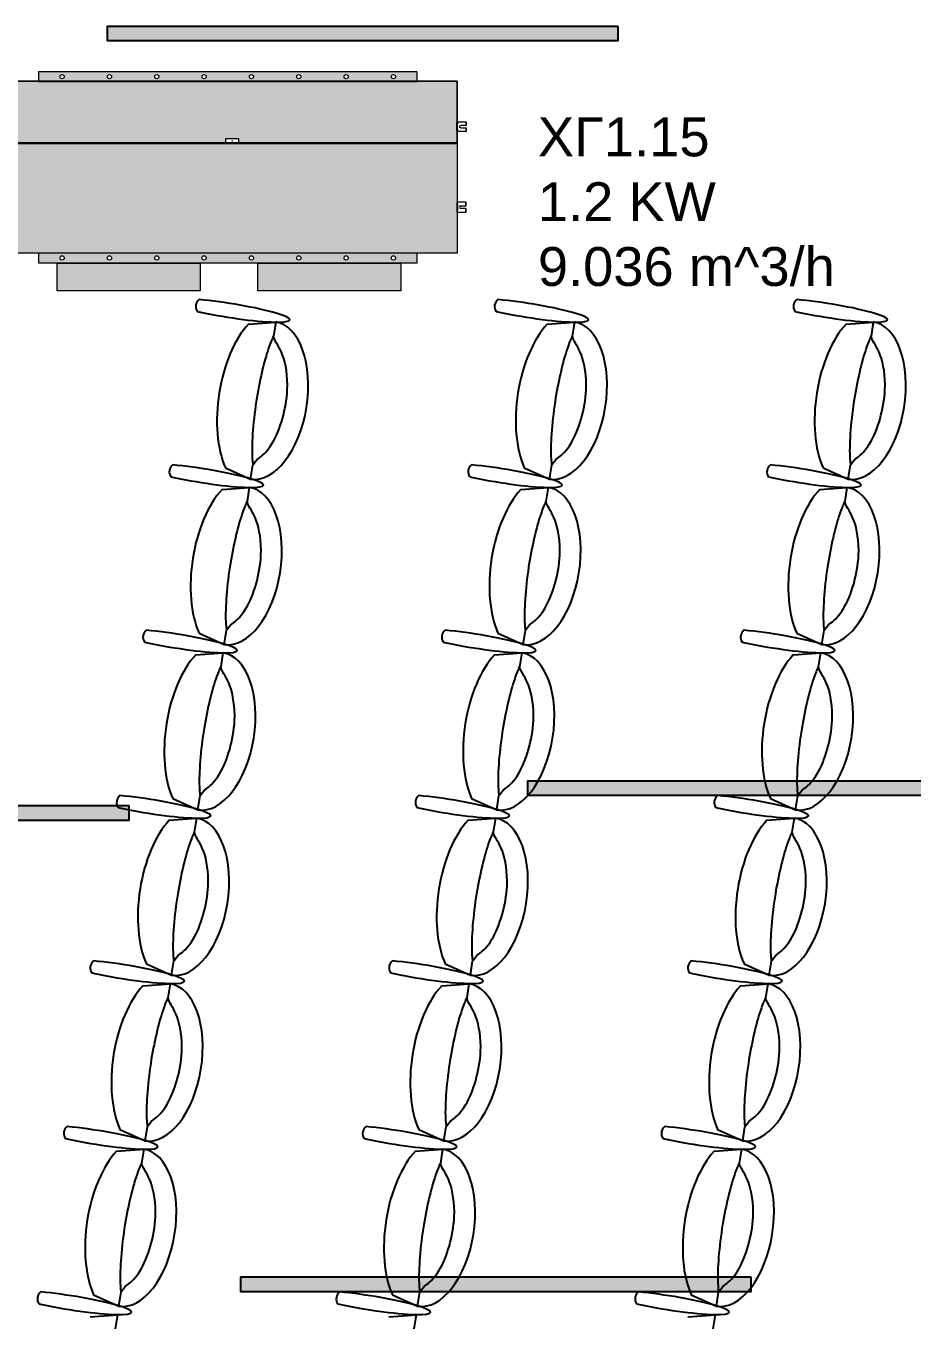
# Model space of a CAD drawing. Header units: metres. Extents: x -11 to 85, y -301 to 135.
# Drawn here: x 28.92 to 31.888, y 34.803 to 39.16 of the extents above; entities that cross this region are included whole.
import ezdxf

# ---------------------------------------------------------------- set-up
doc = ezdxf.new("R2010")
doc.units = ezdxf.units.M
doc.header["$LTSCALE"] = 0.036
for name, color, linetype in [('arxitek corofos', 252, 'Continuous'), ('Epipla', 252, 'Continuous'), ('hatch color', 252, 'Continuous'), ('HLEK_FL001_SYMBOLS', 230, 'Continuous'), ('KYKLOFORHTES', 152, 'Continuous')]:
    doc.layers.add(name, color=color, linetype=linetype)
doc.layers.add('axel', color=170, linetype='Continuous', lineweight=0)
doc.layers.add('fan klima vrv kanalati', color=170, linetype='Continuous', lineweight=0)
doc.styles.add('COMU-N', font='arial.ttf')

# ---------------------------------------------------------------- blocks, each defined once
blk = doc.blocks.new('A$C4C174ED7')
at = {"layer": 'Epipla'}
for p, q in [((9.6743, 3.0497), (9.7655, 3.0566)), ((9.7655, 3.0566), (9.758, 3.0092)), ((10.6743, 3.0497), (10.7655, 3.0566)), ((10.7655, 3.0566), (10.758, 3.0092)), ((11.6743, 3.0497), (11.7655, 3.0566)), ((11.7655, 3.0566), (11.758, 3.0092)), ((9.6817, 2.5313), (9.6892, 2.5782)), ((10.6817, 2.5313), (10.6892, 2.5782)), ((11.6817, 2.5313), (11.6892, 2.5782)), ((9.5976, 2.569), (9.6817, 2.5313)), ((10.5976, 2.569), (10.6817, 2.5313)), ((11.5976, 2.569), (11.6817, 2.5313)), ((9.5861, 2.4967), (9.6773, 2.5036)), ((9.6773, 2.5036), (9.6697, 2.4562)), ((10.5861, 2.4967), (10.6773, 2.5036)), ((10.6773, 2.5036), (10.6697, 2.4562)), ((11.5861, 2.4967), (11.6773, 2.5036)), ((11.6773, 2.5036), (11.6697, 2.4562)), ((9.5094, 2.016), (9.5935, 1.9783)), ((9.5935, 1.9783), (9.601, 2.0252)), ((10.5094, 2.016), (10.5935, 1.9783)), ((10.5935, 1.9783), (10.601, 2.0252)), ((11.5094, 2.016), (11.5935, 1.9783)), ((11.5935, 1.9783), (11.601, 2.0252)), ((9.4978, 1.9437), (9.5891, 1.9506)), ((9.5891, 1.9506), (9.5815, 1.9032)), ((10.4978, 1.9437), (10.5891, 1.9506)), ((10.5891, 1.9506), (10.5815, 1.9032)), ((11.4978, 1.9437), (11.5891, 1.9506)), ((11.5891, 1.9506), (11.5815, 1.9032)), ((9.4211, 1.463), (9.5053, 1.4253)), ((9.5053, 1.4253), (9.5127, 1.4722)), ((10.4211, 1.463), (10.5053, 1.4253)), ((10.5053, 1.4253), (10.5127, 1.4722)), ((11.4211, 1.463), (11.5053, 1.4253)), ((11.5053, 1.4253), (11.5127, 1.4722)), ((9.4096, 1.3906), (9.5009, 1.3976)), ((9.5009, 1.3976), (9.4933, 1.3502)), ((10.4096, 1.3906), (10.5009, 1.3976)), ((10.5009, 1.3976), (10.4933, 1.3502)), ((11.4096, 1.3906), (11.5009, 1.3976)), ((11.5009, 1.3976), (11.4933, 1.3502)), ((9.417, 0.8723), (9.4245, 0.9192)), ((10.417, 0.8723), (10.4245, 0.9192)), ((11.417, 0.8723), (11.4245, 0.9192)), ((9.3329, 0.91), (9.417, 0.8723)), ((10.3329, 0.91), (10.417, 0.8723)), ((11.3329, 0.91), (11.417, 0.8723)), ((9.3212, 0.8366), (9.4124, 0.8435)), ((9.4124, 0.8435), (9.4049, 0.7961)), ((10.3212, 0.8366), (10.4124, 0.8435)), ((10.4124, 0.8435), (10.4049, 0.7961)), ((11.3212, 0.8366), (11.4124, 0.8435)), ((11.4124, 0.8435), (11.4049, 0.7961)), ((9.2445, 0.3559), (9.3286, 0.3182)), ((9.3286, 0.3182), (9.3361, 0.3651)), ((10.2445, 0.3559), (10.3286, 0.3182)), ((10.3286, 0.3182), (10.3361, 0.3651)), ((11.2445, 0.3559), (11.3286, 0.3182)), ((11.3286, 0.3182), (11.3361, 0.3651)), ((9.233, 0.2836), (9.3242, 0.2905)), ((9.3242, 0.2905), (9.3166, 0.2431)), ((10.233, 0.2836), (10.3242, 0.2905)), ((10.3242, 0.2905), (10.3166, 0.2431)), ((11.233, 0.2836), (11.3242, 0.2905)), ((11.3242, 0.2905), (11.3166, 0.2431)), ((9.1563, -0.1971), (9.2404, -0.2348)), ((9.2404, -0.2348), (9.2479, -0.1879)), ((10.1563, -0.1971), (10.2404, -0.2348)), ((10.2404, -0.2348), (10.2479, -0.1879)), ((11.1563, -0.1971), (11.2404, -0.2348)), ((11.2404, -0.2348), (11.2479, -0.1879)), ((9.1446, -0.2705), (9.2358, -0.2636)), ((9.2358, -0.2636), (9.2282, -0.311)), ((10.1446, -0.2705), (10.2358, -0.2636)), ((10.2358, -0.2636), (10.2282, -0.311)), ((11.1446, -0.2705), (11.2358, -0.2636)), ((11.2358, -0.2636), (11.2282, -0.311))]:
    blk.add_line(p, q, dxfattribs=at)
for points in [[(9.5091, 3.1317, 0.397593), (9.503, 3.0922)], [(10.5091, 3.1317, 0.397593), (10.503, 3.0922)], [(11.5091, 3.1317, 0.397593), (11.503, 3.0922)], [(9.4209, 2.5787, 0.397593), (9.4147, 2.5392)], [(10.4209, 2.5787, 0.397593), (10.4147, 2.5392)], [(11.4209, 2.5787, 0.397593), (11.4147, 2.5392)], [(9.3327, 2.0257, 0.397593), (9.3265, 1.9862)], [(10.3327, 2.0257, 0.397593), (10.3265, 1.9862)], [(11.3327, 2.0257, 0.397593), (11.3265, 1.9862)], [(9.2444, 1.4727, 0.397593), (9.2383, 1.4331)], [(10.2444, 1.4727, 0.397593), (10.2383, 1.4331)], [(11.2444, 1.4727, 0.397593), (11.2383, 1.4331)], [(9.1562, 0.9197, 0.397593), (9.15, 0.8801)], [(10.1562, 0.9197, 0.397593), (10.15, 0.8801)], [(11.1562, 0.9197, 0.397593), (11.15, 0.8801)], [(9.0678, 0.3656, 0.397593), (9.0616, 0.326)], [(10.0678, 0.3656, 0.397593), (10.0616, 0.326)], [(11.0678, 0.3656, 0.397593), (11.0616, 0.326)], [(8.9796, -0.1874, 0.397593), (8.9734, -0.227)], [(9.9796, -0.1874, 0.397593), (9.9734, -0.227)], [(10.9796, -0.1874, 0.397593), (10.9734, -0.227)]]:
    blk.add_lwpolyline(points, format="xyb", dxfattribs=at)
for centre, major_axis, ratio, start_param, end_param in [((9.6101, 3.0956), (-0.2028, 0.0318), 0.113529, 1.031877, 5.251545), ((10.6101, 3.0956), (-0.2028, 0.0318), 0.113529, 1.031877, 5.251545), ((11.6101, 3.0956), (-0.2028, 0.0318), 0.113529, 1.031877, 5.251545), ((9.7236, 2.794), (0.0419, 0.2627), 0.552275, 3.141593, 6.283185), ((10.7236, 2.794), (0.0419, 0.2627), 0.552275, 3.141593, 6.283185), ((11.7236, 2.794), (0.0419, 0.2627), 0.552275, 3.141593, 6.283185), ((9.7236, 2.794), (0.0463, 0.2995), 0.493003, 0.628379, 2.49343), ((10.7236, 2.794), (0.0463, 0.2995), 0.493003, 0.628379, 2.49343), ((11.7236, 2.794), (0.0463, 0.2995), 0.493003, 0.628379, 2.49343), ((9.5219, 2.5426), (-0.2028, 0.0318), 0.113529, 1.031877, 5.251545), ((10.5219, 2.5426), (-0.2028, 0.0318), 0.113529, 1.031877, 5.251545), ((11.5219, 2.5426), (-0.2028, 0.0318), 0.113529, 1.031877, 5.251545), ((9.6354, 2.241), (0.0463, 0.2995), 0.493003, 0.628379, 2.49343), ((9.6354, 2.241), (0.0419, 0.2627), 0.552275, 3.141593, 6.283185), ((10.6354, 2.241), (0.0463, 0.2995), 0.493003, 0.628379, 2.49343), ((10.6354, 2.241), (0.0419, 0.2627), 0.552275, 3.141593, 6.283185), ((11.6354, 2.241), (0.0463, 0.2995), 0.493003, 0.628379, 2.49343), ((11.6354, 2.241), (0.0419, 0.2627), 0.552275, 3.141593, 6.283185), ((9.4337, 1.9896), (-0.2028, 0.0318), 0.113529, 1.031877, 5.251545), ((10.4337, 1.9896), (-0.2028, 0.0318), 0.113529, 1.031877, 5.251545), ((11.4337, 1.9896), (-0.2028, 0.0318), 0.113529, 1.031877, 5.251545), ((9.5472, 1.6879), (0.0463, 0.2995), 0.493003, 0.628379, 2.49343), ((9.5472, 1.6879), (0.0419, 0.2627), 0.552275, 3.141593, 6.283185), ((10.5472, 1.6879), (0.0463, 0.2995), 0.493003, 0.628379, 2.49343), ((10.5472, 1.6879), (0.0419, 0.2627), 0.552275, 3.141593, 6.283185), ((11.5472, 1.6879), (0.0463, 0.2995), 0.493003, 0.628379, 2.49343), ((11.5472, 1.6879), (0.0419, 0.2627), 0.552275, 3.141593, 6.283185), ((9.3454, 1.4366), (-0.2028, 0.0318), 0.113529, 1.031877, 5.251545), ((10.3454, 1.4366), (-0.2028, 0.0318), 0.113529, 1.031877, 5.251545), ((11.3454, 1.4366), (-0.2028, 0.0318), 0.113529, 1.031877, 5.251545), ((9.4589, 1.1349), (0.0419, 0.2627), 0.552275, 3.141593, 6.283185), ((10.4589, 1.1349), (0.0419, 0.2627), 0.552275, 3.141593, 6.283185), ((11.4589, 1.1349), (0.0419, 0.2627), 0.552275, 3.141593, 6.283185), ((9.4589, 1.1349), (0.0463, 0.2995), 0.493003, 0.628379, 2.49343), ((10.4589, 1.1349), (0.0463, 0.2995), 0.493003, 0.628379, 2.49343), ((11.4589, 1.1349), (0.0463, 0.2995), 0.493003, 0.628379, 2.49343), ((9.2572, 0.8836), (-0.2028, 0.0318), 0.113529, 1.031877, 5.251545), ((10.2572, 0.8836), (-0.2028, 0.0318), 0.113529, 1.031877, 5.251545), ((11.2572, 0.8836), (-0.2028, 0.0318), 0.113529, 1.031877, 5.251545), ((9.3705, 0.5809), (0.0463, 0.2995), 0.493003, 0.628379, 2.49343), ((9.3705, 0.5809), (0.0419, 0.2627), 0.552275, 3.141593, 6.283185), ((10.3705, 0.5809), (0.0463, 0.2995), 0.493003, 0.628379, 2.49343), ((10.3705, 0.5809), (0.0419, 0.2627), 0.552275, 3.141593, 6.283185), ((11.3705, 0.5809), (0.0463, 0.2995), 0.493003, 0.628379, 2.49343), ((11.3705, 0.5809), (0.0419, 0.2627), 0.552275, 3.141593, 6.283185), ((9.1688, 0.3295), (-0.2028, 0.0318), 0.113529, 1.031877, 5.251545), ((10.1688, 0.3295), (-0.2028, 0.0318), 0.113529, 1.031877, 5.251545), ((11.1688, 0.3295), (-0.2028, 0.0318), 0.113529, 1.031877, 5.251545), ((9.2823, 0.0278), (0.0463, 0.2995), 0.493003, 0.628379, 2.49343), ((9.2823, 0.0278), (0.0419, 0.2627), 0.552275, 3.141593, 6.283185), ((10.2823, 0.0278), (0.0463, 0.2995), 0.493003, 0.628379, 2.49343), ((10.2823, 0.0278), (0.0419, 0.2627), 0.552275, 3.141593, 6.283185), ((11.2823, 0.0278), (0.0463, 0.2995), 0.493003, 0.628379, 2.49343), ((11.2823, 0.0278), (0.0419, 0.2627), 0.552275, 3.141593, 6.283185), ((9.0806, -0.2235), (-0.2028, 0.0318), 0.113529, 1.031877, 5.251545), ((10.0806, -0.2235), (-0.2028, 0.0318), 0.113529, 1.031877, 5.251545), ((11.0806, -0.2235), (-0.2028, 0.0318), 0.113529, 1.031877, 5.251545)]:
    blk.add_ellipse(centre, major_axis=major_axis, ratio=ratio, start_param=start_param, end_param=end_param, dxfattribs=at)
for points, knots in [([(9.758, 3.0092), (9.7534, 3.0001), (9.7475, 2.9863), (9.7265, 2.9247), (9.7108, 2.8576), (9.689, 2.7162), (9.6843, 2.6421), (9.6876, 2.5911), (9.6884, 2.5841), (9.6893, 2.5786)], [0.506584, 0.506584, 0.506584, 0.506584, 0.805592, 0.805592, 1.599086, 1.599086, 2.473163, 2.473163, 2.635992, 2.635992, 2.635992, 2.635992]), ([(9.6893, 2.5786), (9.6893, 2.5786), (9.7003, 2.5961), (9.724, 2.6118), (9.7398, 2.628), (9.7807, 2.6953), (9.8013, 2.7658), (9.8065, 2.8749), (9.7994, 2.9171), (9.778, 2.9756), (9.7659, 2.9858), (9.758, 3.0092), (9.758, 3.0092), (9.758, 3.0092)], [3.141593, 3.141593, 3.141593, 3.141593, 3.601272, 3.601272, 4.06095, 4.06095, 4.924473, 4.924473, 5.526258, 5.526258, 6.140896, 6.140896, 6.283185, 6.283185, 6.283185, 6.283185]), ([(10.758, 3.0092), (10.7534, 3.0001), (10.7475, 2.9863), (10.7265, 2.9247), (10.7108, 2.8576), (10.689, 2.7162), (10.6843, 2.6421), (10.6876, 2.5911), (10.6884, 2.5841), (10.6893, 2.5786)], [0.506584, 0.506584, 0.506584, 0.506584, 0.805592, 0.805592, 1.599086, 1.599086, 2.473163, 2.473163, 2.635992, 2.635992, 2.635992, 2.635992]), ([(10.6893, 2.5786), (10.6893, 2.5786), (10.7003, 2.5961), (10.724, 2.6118), (10.7398, 2.628), (10.7807, 2.6953), (10.8013, 2.7658), (10.8065, 2.8749), (10.7994, 2.9171), (10.778, 2.9756), (10.7659, 2.9858), (10.758, 3.0092), (10.758, 3.0092), (10.758, 3.0092)], [3.141593, 3.141593, 3.141593, 3.141593, 3.601272, 3.601272, 4.06095, 4.06095, 4.924473, 4.924473, 5.526258, 5.526258, 6.140896, 6.140896, 6.283185, 6.283185, 6.283185, 6.283185]), ([(11.758, 3.0092), (11.7534, 3.0001), (11.7475, 2.9863), (11.7265, 2.9247), (11.7108, 2.8576), (11.689, 2.7162), (11.6843, 2.6421), (11.6876, 2.5911), (11.6884, 2.5841), (11.6893, 2.5786)], [0.506584, 0.506584, 0.506584, 0.506584, 0.805592, 0.805592, 1.599086, 1.599086, 2.473163, 2.473163, 2.635992, 2.635992, 2.635992, 2.635992]), ([(11.6893, 2.5786), (11.6893, 2.5786), (11.7003, 2.5961), (11.724, 2.6118), (11.7398, 2.628), (11.7807, 2.6953), (11.8013, 2.7658), (11.8065, 2.8749), (11.7994, 2.9171), (11.778, 2.9756), (11.7659, 2.9858), (11.758, 3.0092), (11.758, 3.0092), (11.758, 3.0092)], [3.141593, 3.141593, 3.141593, 3.141593, 3.601272, 3.601272, 4.06095, 4.06095, 4.924473, 4.924473, 5.526258, 5.526258, 6.140896, 6.140896, 6.283185, 6.283185, 6.283185, 6.283185]), ([(9.6697, 2.4562), (9.6652, 2.4471), (9.6593, 2.4333), (9.6382, 2.3717), (9.6225, 2.3046), (9.6007, 2.1632), (9.596, 2.0891), (9.5994, 2.0381), (9.6002, 2.0311), (9.6011, 2.0256)], [0.506584, 0.506584, 0.506584, 0.506584, 0.805592, 0.805592, 1.599086, 1.599086, 2.473163, 2.473163, 2.635992, 2.635992, 2.635992, 2.635992]), ([(9.6011, 2.0256), (9.6011, 2.0256), (9.6121, 2.0431), (9.6357, 2.0588), (9.6516, 2.075), (9.6925, 2.1422), (9.7131, 2.2128), (9.7183, 2.3219), (9.7111, 2.364), (9.6897, 2.4226), (9.6777, 2.4328), (9.6697, 2.4562), (9.6697, 2.4562), (9.6697, 2.4562)], [3.141593, 3.141593, 3.141593, 3.141593, 3.601272, 3.601272, 4.06095, 4.06095, 4.924473, 4.924473, 5.526258, 5.526258, 6.140896, 6.140896, 6.283185, 6.283185, 6.283185, 6.283185]), ([(10.6697, 2.4562), (10.6652, 2.4471), (10.6593, 2.4333), (10.6382, 2.3717), (10.6225, 2.3046), (10.6007, 2.1632), (10.596, 2.0891), (10.5994, 2.0381), (10.6002, 2.0311), (10.6011, 2.0256)], [0.506584, 0.506584, 0.506584, 0.506584, 0.805592, 0.805592, 1.599086, 1.599086, 2.473163, 2.473163, 2.635992, 2.635992, 2.635992, 2.635992]), ([(10.6011, 2.0256), (10.6011, 2.0256), (10.6121, 2.0431), (10.6357, 2.0588), (10.6516, 2.075), (10.6925, 2.1422), (10.7131, 2.2128), (10.7183, 2.3219), (10.7111, 2.364), (10.6897, 2.4226), (10.6777, 2.4328), (10.6697, 2.4562), (10.6697, 2.4562), (10.6697, 2.4562)], [3.141593, 3.141593, 3.141593, 3.141593, 3.601272, 3.601272, 4.06095, 4.06095, 4.924473, 4.924473, 5.526258, 5.526258, 6.140896, 6.140896, 6.283185, 6.283185, 6.283185, 6.283185]), ([(11.6697, 2.4562), (11.6652, 2.4471), (11.6593, 2.4333), (11.6382, 2.3717), (11.6225, 2.3046), (11.6007, 2.1632), (11.596, 2.0891), (11.5994, 2.0381), (11.6002, 2.0311), (11.6011, 2.0256)], [0.506584, 0.506584, 0.506584, 0.506584, 0.805592, 0.805592, 1.599086, 1.599086, 2.473163, 2.473163, 2.635992, 2.635992, 2.635992, 2.635992]), ([(11.6011, 2.0256), (11.6011, 2.0256), (11.6121, 2.0431), (11.6357, 2.0588), (11.6516, 2.075), (11.6925, 2.1422), (11.7131, 2.2128), (11.7183, 2.3219), (11.7111, 2.364), (11.6897, 2.4226), (11.6777, 2.4328), (11.6697, 2.4562), (11.6697, 2.4562), (11.6697, 2.4562)], [3.141593, 3.141593, 3.141593, 3.141593, 3.601272, 3.601272, 4.06095, 4.06095, 4.924473, 4.924473, 5.526258, 5.526258, 6.140896, 6.140896, 6.283185, 6.283185, 6.283185, 6.283185]), ([(9.5815, 1.9032), (9.5769, 1.8941), (9.5711, 1.8803), (9.55, 1.8187), (9.5343, 1.7516), (9.5125, 1.6102), (9.5078, 1.5361), (9.5112, 1.4851), (9.512, 1.4781), (9.5128, 1.4726)], [0.506584, 0.506584, 0.506584, 0.506584, 0.805592, 0.805592, 1.599086, 1.599086, 2.473163, 2.473163, 2.635992, 2.635992, 2.635992, 2.635992]), ([(9.5128, 1.4726), (9.5128, 1.4726), (9.5239, 1.4901), (9.5475, 1.5058), (9.5634, 1.5219), (9.6042, 1.5892), (9.6249, 1.6598), (9.6301, 1.7689), (9.6229, 1.811), (9.6015, 1.8696), (9.5894, 1.8798), (9.5815, 1.9032), (9.5815, 1.9032), (9.5815, 1.9032)], [3.141593, 3.141593, 3.141593, 3.141593, 3.601272, 3.601272, 4.06095, 4.06095, 4.924473, 4.924473, 5.526258, 5.526258, 6.140896, 6.140896, 6.283185, 6.283185, 6.283185, 6.283185]), ([(10.5815, 1.9032), (10.5769, 1.8941), (10.5711, 1.8803), (10.55, 1.8187), (10.5343, 1.7516), (10.5125, 1.6102), (10.5078, 1.5361), (10.5112, 1.4851), (10.512, 1.4781), (10.5128, 1.4726)], [0.506584, 0.506584, 0.506584, 0.506584, 0.805592, 0.805592, 1.599086, 1.599086, 2.473163, 2.473163, 2.635992, 2.635992, 2.635992, 2.635992]), ([(10.5128, 1.4726), (10.5128, 1.4726), (10.5239, 1.4901), (10.5475, 1.5058), (10.5634, 1.5219), (10.6042, 1.5892), (10.6249, 1.6598), (10.6301, 1.7689), (10.6229, 1.811), (10.6015, 1.8696), (10.5894, 1.8798), (10.5815, 1.9032), (10.5815, 1.9032), (10.5815, 1.9032)], [3.141593, 3.141593, 3.141593, 3.141593, 3.601272, 3.601272, 4.06095, 4.06095, 4.924473, 4.924473, 5.526258, 5.526258, 6.140896, 6.140896, 6.283185, 6.283185, 6.283185, 6.283185]), ([(11.5815, 1.9032), (11.5769, 1.8941), (11.5711, 1.8803), (11.55, 1.8187), (11.5343, 1.7516), (11.5125, 1.6102), (11.5078, 1.5361), (11.5112, 1.4851), (11.512, 1.4781), (11.5128, 1.4726)], [0.506584, 0.506584, 0.506584, 0.506584, 0.805592, 0.805592, 1.599086, 1.599086, 2.473163, 2.473163, 2.635992, 2.635992, 2.635992, 2.635992]), ([(11.5128, 1.4726), (11.5128, 1.4726), (11.5239, 1.4901), (11.5475, 1.5058), (11.5634, 1.5219), (11.6042, 1.5892), (11.6249, 1.6598), (11.6301, 1.7689), (11.6229, 1.811), (11.6015, 1.8696), (11.5894, 1.8798), (11.5815, 1.9032), (11.5815, 1.9032), (11.5815, 1.9032)], [3.141593, 3.141593, 3.141593, 3.141593, 3.601272, 3.601272, 4.06095, 4.06095, 4.924473, 4.924473, 5.526258, 5.526258, 6.140896, 6.140896, 6.283185, 6.283185, 6.283185, 6.283185]), ([(9.4933, 1.3502), (9.4887, 1.3411), (9.4828, 1.3273), (9.4618, 1.2657), (9.4461, 1.1985), (9.4243, 1.0572), (9.4196, 0.9831), (9.4229, 0.9321), (9.4237, 0.9251), (9.4246, 0.9196)], [0.506584, 0.506584, 0.506584, 0.506584, 0.805592, 0.805592, 1.599086, 1.599086, 2.473163, 2.473163, 2.635992, 2.635992, 2.635992, 2.635992]), ([(9.4246, 0.9196), (9.4246, 0.9196), (9.4356, 0.937), (9.4593, 0.9528), (9.4751, 0.9689), (9.516, 1.0362), (9.5366, 1.1068), (9.5418, 1.2159), (9.5347, 1.258), (9.5133, 1.3166), (9.5012, 1.3268), (9.4933, 1.3502), (9.4933, 1.3502), (9.4933, 1.3502)], [3.141593, 3.141593, 3.141593, 3.141593, 3.601272, 3.601272, 4.06095, 4.06095, 4.924473, 4.924473, 5.526258, 5.526258, 6.140896, 6.140896, 6.283185, 6.283185, 6.283185, 6.283185]), ([(10.4933, 1.3502), (10.4887, 1.3411), (10.4828, 1.3273), (10.4618, 1.2657), (10.4461, 1.1985), (10.4243, 1.0572), (10.4196, 0.9831), (10.4229, 0.9321), (10.4237, 0.9251), (10.4246, 0.9196)], [0.506584, 0.506584, 0.506584, 0.506584, 0.805592, 0.805592, 1.599086, 1.599086, 2.473163, 2.473163, 2.635992, 2.635992, 2.635992, 2.635992]), ([(10.4246, 0.9196), (10.4246, 0.9196), (10.4356, 0.937), (10.4593, 0.9528), (10.4751, 0.9689), (10.516, 1.0362), (10.5366, 1.1068), (10.5418, 1.2159), (10.5347, 1.258), (10.5133, 1.3166), (10.5012, 1.3268), (10.4933, 1.3502), (10.4933, 1.3502), (10.4933, 1.3502)], [3.141593, 3.141593, 3.141593, 3.141593, 3.601272, 3.601272, 4.06095, 4.06095, 4.924473, 4.924473, 5.526258, 5.526258, 6.140896, 6.140896, 6.283185, 6.283185, 6.283185, 6.283185]), ([(11.4933, 1.3502), (11.4887, 1.3411), (11.4828, 1.3273), (11.4618, 1.2657), (11.4461, 1.1985), (11.4243, 1.0572), (11.4196, 0.9831), (11.4229, 0.9321), (11.4237, 0.9251), (11.4246, 0.9196)], [0.506584, 0.506584, 0.506584, 0.506584, 0.805592, 0.805592, 1.599086, 1.599086, 2.473163, 2.473163, 2.635992, 2.635992, 2.635992, 2.635992]), ([(11.4246, 0.9196), (11.4246, 0.9196), (11.4356, 0.937), (11.4593, 0.9528), (11.4751, 0.9689), (11.516, 1.0362), (11.5366, 1.1068), (11.5418, 1.2159), (11.5347, 1.258), (11.5133, 1.3166), (11.5012, 1.3268), (11.4933, 1.3502), (11.4933, 1.3502), (11.4933, 1.3502)], [3.141593, 3.141593, 3.141593, 3.141593, 3.601272, 3.601272, 4.06095, 4.06095, 4.924473, 4.924473, 5.526258, 5.526258, 6.140896, 6.140896, 6.283185, 6.283185, 6.283185, 6.283185]), ([(9.4049, 0.7961), (9.4003, 0.787), (9.3944, 0.7732), (9.3734, 0.7116), (9.3577, 0.6445), (9.3359, 0.5031), (9.3312, 0.429), (9.3345, 0.378), (9.3353, 0.371), (9.3362, 0.3655)], [0.506584, 0.506584, 0.506584, 0.506584, 0.805592, 0.805592, 1.599086, 1.599086, 2.473163, 2.473163, 2.635992, 2.635992, 2.635992, 2.635992]), ([(9.3362, 0.3655), (9.3362, 0.3655), (9.3472, 0.383), (9.3709, 0.3987), (9.3867, 0.4149), (9.4276, 0.4821), (9.4482, 0.5527), (9.4534, 0.6618), (9.4463, 0.7039), (9.4249, 0.7625), (9.4128, 0.7727), (9.4049, 0.7961), (9.4049, 0.7961), (9.4049, 0.7961)], [3.141593, 3.141593, 3.141593, 3.141593, 3.601272, 3.601272, 4.06095, 4.06095, 4.924473, 4.924473, 5.526258, 5.526258, 6.140896, 6.140896, 6.283185, 6.283185, 6.283185, 6.283185]), ([(10.4049, 0.7961), (10.4003, 0.787), (10.3944, 0.7732), (10.3734, 0.7116), (10.3577, 0.6445), (10.3359, 0.5031), (10.3312, 0.429), (10.3345, 0.378), (10.3353, 0.371), (10.3362, 0.3655)], [0.506584, 0.506584, 0.506584, 0.506584, 0.805592, 0.805592, 1.599086, 1.599086, 2.473163, 2.473163, 2.635992, 2.635992, 2.635992, 2.635992]), ([(10.3362, 0.3655), (10.3362, 0.3655), (10.3472, 0.383), (10.3709, 0.3987), (10.3867, 0.4149), (10.4276, 0.4821), (10.4482, 0.5527), (10.4534, 0.6618), (10.4463, 0.7039), (10.4249, 0.7625), (10.4128, 0.7727), (10.4049, 0.7961), (10.4049, 0.7961), (10.4049, 0.7961)], [3.141593, 3.141593, 3.141593, 3.141593, 3.601272, 3.601272, 4.06095, 4.06095, 4.924473, 4.924473, 5.526258, 5.526258, 6.140896, 6.140896, 6.283185, 6.283185, 6.283185, 6.283185]), ([(11.4049, 0.7961), (11.4003, 0.787), (11.3944, 0.7732), (11.3734, 0.7116), (11.3577, 0.6445), (11.3359, 0.5031), (11.3312, 0.429), (11.3345, 0.378), (11.3353, 0.371), (11.3362, 0.3655)], [0.506584, 0.506584, 0.506584, 0.506584, 0.805592, 0.805592, 1.599086, 1.599086, 2.473163, 2.473163, 2.635992, 2.635992, 2.635992, 2.635992]), ([(11.3362, 0.3655), (11.3362, 0.3655), (11.3472, 0.383), (11.3709, 0.3987), (11.3867, 0.4149), (11.4276, 0.4821), (11.4482, 0.5527), (11.4534, 0.6618), (11.4463, 0.7039), (11.4249, 0.7625), (11.4128, 0.7727), (11.4049, 0.7961), (11.4049, 0.7961), (11.4049, 0.7961)], [3.141593, 3.141593, 3.141593, 3.141593, 3.601272, 3.601272, 4.06095, 4.06095, 4.924473, 4.924473, 5.526258, 5.526258, 6.140896, 6.140896, 6.283185, 6.283185, 6.283185, 6.283185]), ([(9.3166, 0.2431), (9.3121, 0.234), (9.3062, 0.2202), (9.2852, 0.1586), (9.2694, 0.0914), (9.2476, -0.0499), (9.2429, -0.124), (9.2463, -0.175), (9.2471, -0.182), (9.248, -0.1875)], [0.506584, 0.506584, 0.506584, 0.506584, 0.805592, 0.805592, 1.599086, 1.599086, 2.473163, 2.473163, 2.635992, 2.635992, 2.635992, 2.635992]), ([(9.248, -0.1875), (9.248, -0.1875), (9.259, -0.17), (9.2826, -0.1543), (9.2985, -0.1382), (9.3394, -0.0709), (9.36, -0.0003), (9.3652, 0.1088), (9.358, 0.1509), (9.3366, 0.2095), (9.3246, 0.2197), (9.3166, 0.2431), (9.3166, 0.2431), (9.3166, 0.2431)], [3.141593, 3.141593, 3.141593, 3.141593, 3.601272, 3.601272, 4.06095, 4.06095, 4.924473, 4.924473, 5.526258, 5.526258, 6.140896, 6.140896, 6.283185, 6.283185, 6.283185, 6.283185]), ([(10.3166, 0.2431), (10.3121, 0.234), (10.3062, 0.2202), (10.2852, 0.1586), (10.2694, 0.0914), (10.2476, -0.0499), (10.2429, -0.124), (10.2463, -0.175), (10.2471, -0.182), (10.248, -0.1875)], [0.506584, 0.506584, 0.506584, 0.506584, 0.805592, 0.805592, 1.599086, 1.599086, 2.473163, 2.473163, 2.635992, 2.635992, 2.635992, 2.635992]), ([(10.248, -0.1875), (10.248, -0.1875), (10.259, -0.17), (10.2826, -0.1543), (10.2985, -0.1382), (10.3394, -0.0709), (10.36, -0.0003), (10.3652, 0.1088), (10.358, 0.1509), (10.3366, 0.2095), (10.3246, 0.2197), (10.3166, 0.2431), (10.3166, 0.2431), (10.3166, 0.2431)], [3.141593, 3.141593, 3.141593, 3.141593, 3.601272, 3.601272, 4.06095, 4.06095, 4.924473, 4.924473, 5.526258, 5.526258, 6.140896, 6.140896, 6.283185, 6.283185, 6.283185, 6.283185]), ([(11.3166, 0.2431), (11.3121, 0.234), (11.3062, 0.2202), (11.2852, 0.1586), (11.2694, 0.0914), (11.2476, -0.0499), (11.2429, -0.124), (11.2463, -0.175), (11.2471, -0.182), (11.248, -0.1875)], [0.506584, 0.506584, 0.506584, 0.506584, 0.805592, 0.805592, 1.599086, 1.599086, 2.473163, 2.473163, 2.635992, 2.635992, 2.635992, 2.635992]), ([(11.248, -0.1875), (11.248, -0.1875), (11.259, -0.17), (11.2826, -0.1543), (11.2985, -0.1382), (11.3394, -0.0709), (11.36, -0.0003), (11.3652, 0.1088), (11.358, 0.1509), (11.3366, 0.2095), (11.3246, 0.2197), (11.3166, 0.2431), (11.3166, 0.2431), (11.3166, 0.2431)], [3.141593, 3.141593, 3.141593, 3.141593, 3.601272, 3.601272, 4.06095, 4.06095, 4.924473, 4.924473, 5.526258, 5.526258, 6.140896, 6.140896, 6.283185, 6.283185, 6.283185, 6.283185])]:
    blk.add_open_spline(points, degree=3, knots=knots, dxfattribs=at)
blk = doc.blocks.new('led 69W')
at = {"layer": 'hatch color'}
blk.add_hatch(color=181, dxfattribs=at).paths.add_polyline_path([(102.8081, -3.6363), (102.8081, -3.6863), (101.1007, -3.6863), (101.1007, -3.6363)])
at = {"layer": 'HLEK_FL001_SYMBOLS'}
blk.add_lwpolyline([(102.8081, -3.6363), (102.8081, -3.6863), (101.1007, -3.6863), (101.1007, -3.6363)], close=True, dxfattribs=at)
blk = doc.blocks.new('A$C5A126718')
at = {"layer": 'axel'}
for p, q in [((-0.0317, 0.0343), (-0.0317, 0.0321)), ((-0.0301, 0.0343), (-0.0317, 0.0343)), ((-0.0317, 0.0321), (-0.0317, 0.0236)), ((-0.0317, 0.0321), (-0.0301, 0.0321)), ((-0.0317, 0.0236), (-0.0301, 0.0236)), ((-0.0317, 0.0236), (-0.0317, 0.0214)), ((-0.0301, 0.0214), (-0.0317, 0.0214)), ((-0.0301, 0.0129), (-0.0317, 0.0129)), ((-0.0317, 0.0129), (-0.0317, 0.0107)), ((-0.0317, 0.0107), (-0.0301, 0.0107)), ((-0.0317, 0.0107), (-0.0317, 0.0021)), ((-0.0317, 0.0021), (-0.0301, 0.0021)), ((-0.0317, 0.0021), (-0.0317, 0)), ((-0.0301, 0), (-0.0317, 0)), ((-0.0012, 0.0343), (-0.0301, 0.0343)), ((-0.0301, 0.0343), (-0.0301, 0.0321)), ((-0.0301, 0.0321), (-0.0301, 0.0236)), ((-0.0301, 0.0236), (-0.0301, 0.0214)), ((-0.0301, 0.0214), (-0.0131, 0.0214)), ((-0.0301, 0.0129), (-0.0301, 0.0107)), ((-0.0131, 0.0129), (-0.0301, 0.0129)), ((-0.0301, 0.0107), (-0.0301, 0.0021)), ((-0.0301, 0.0021), (-0.0301, 0)), ((-0.0301, 0), (-0.0012, 0)), ((-0.0012, 0.0343), (0, 0.0343)), ((-0.0012, 0.0343), (-0.0012, 0.033)), ((-0.0012, 0.033), (-0.0012, 0.03)), ((-0.0012, 0.03), (-0.0012, 0.0271)), ((-0.0012, 0.0271), (0, 0.0271)), ((-0.0012, 0.027), (-0.0012, 0.0271)), ((-0.0012, 0.0073), (-0.0012, 0.027)), ((-0.0012, 0.0071), (-0.0012, 0.0073)), ((-0.0012, 0.0071), (0, 0.0071)), ((-0.0012, 0.0071), (-0.0012, 0.0043)), ((-0.0012, 0.0043), (-0.0012, 0.0013)), ((-0.0012, 0.0013), (-0.0012, 0)), ((-0.0012, 0), (0, 0)), ((0.0004, 0.0271), (0.0004, 0.0343)), ((0.0004, 0.0271), (0.0004, 0.0343)), ((0.0004, 0.0211), (0.0004, 0.0271)), ((0.0004, 0.0211), (0.0004, 0.0271)), ((0.0004, 0.0207), (0.0004, 0.0211)), ((0.0004, 0.0207), (0.0004, 0.0211)), ((0.0004, 0.0186), (0.0004, 0.0207)), ((0.0004, 0.0186), (0.0004, 0.0207)), ((0.0004, 0.0157), (0.0004, 0.0186)), ((0.0004, 0.0157), (0.0004, 0.0186)), ((0.0004, 0.0136), (0.0004, 0.0157)), ((0.0004, 0.0136), (0.0004, 0.0157)), ((0.0004, 0.0132), (0.0004, 0.0136)), ((0.0004, 0.0132), (0.0004, 0.0136)), ((0.0004, 0.0071), (0.0004, 0.0132)), ((0.0004, 0.0071), (0.0004, 0.0132)), ((0.0004, 0), (0.0004, 0.0071)), ((0.0004, 0), (0.0004, 0.0071))]:
    blk.add_line(p, q, dxfattribs=at)
blk.add_arc((-0.0131, 0.0171), 0.00429, 270, 90, dxfattribs=at)
blk = doc.blocks.new('A$C3A54651E')
at = {"layer": 'axel'}
for p, q in [((0.0091, 0.0228), (0, 0.0228)), ((0, 0.0228), (0, 0)), ((0.0091, 0), (0, 0)), ((0.0091, 0), (0.0091, 0.0228)), ((0.0091, 0.0171), (0.0162, 0.0171)), ((0.0091, 0.0057), (0.0162, 0.0057)), ((0.0162, 0.019), (0.0166, 0.0193)), ((0.0162, 0.0038), (0.0162, 0.019)), ((0.0162, 0.0038), (0.0166, 0.0035)), ((0.0166, 0.0035), (0.0166, 0.0193)), ((0.0166, 0.0193), (0.0184, 0.0193)), ((0.0166, 0.0035), (0.0184, 0.0035)), ((0.0184, 0.02), (0.0184, 0.0199)), ((0.0184, 0.02), (0.0184, 0.02)), ((0.0184, 0.0199), (0.0184, 0.0193)), ((0.0184, 0.0193), (0.0184, 0.0153)), ((0.0184, 0.0153), (0.0184, 0.0067)), ((0.0184, 0.0067), (0.0184, 0.0035)), ((0.0184, 0.0035), (0.0184, 0.0028)), ((0.0184, 0.0028), (0.0184, 0.0028)), ((0.0191, 0.0202), (0.0254, 0.0202)), ((0.0191, 0.0197), (0.0254, 0.0197)), ((0.0191, 0.0109), (0.0254, 0.0109)), ((0.0191, 0.0026), (0.0254, 0.0026)), ((0.0262, 0.0199), (0.0262, 0.02)), ((0.0262, 0.02), (0.0262, 0.02)), ((0.0262, 0.0182), (0.0262, 0.0199)), ((0.0262, 0.0153), (0.0262, 0.0182)), ((0.0262, 0.0182), (0.0284, 0.0182)), ((0.0262, 0.0067), (0.0262, 0.0153)), ((0.0262, 0.0046), (0.0262, 0.0067)), ((0.0262, 0.0028), (0.0262, 0.0046)), ((0.0262, 0.0046), (0.0284, 0.0046)), ((0.0262, 0.0028), (0.0262, 0.0028)), ((0.0284, 0.0193), (0.037, 0.0193)), ((0.0284, 0.0182), (0.0284, 0.0193)), ((0.0284, 0.0046), (0.0284, 0.0182)), ((0.0284, 0.0035), (0.0284, 0.0046)), ((0.0284, 0.0035), (0.037, 0.0035)), ((0.037, 0.0035), (0.037, 0.0193)), ((0.0373, 0.019), (0.037, 0.0193)), ((0.0373, 0.0037), (0.037, 0.0035)), ((0.0373, 0.0182), (0.0373, 0.019)), ((0.0373, 0.0046), (0.0373, 0.0182)), ((0.0373, 0.0182), (0.0403, 0.0182)), ((0.0373, 0.0037), (0.0373, 0.0046)), ((0.0373, 0.0046), (0.0403, 0.0046)), ((0.0403, 0.0046), (0.0403, 0.0182)), ((0.0423, 0.0162), (0.0403, 0.0182)), ((0.0423, 0.0066), (0.0403, 0.0046)), ((0.0423, 0.0066), (0.0423, 0.0162))]:
    blk.add_line(p, q, dxfattribs=at)
for points in [[(0.0191, 0.0202, 0.004311), (0.019, 0.0202, 0.005535), (0.0188, 0.0202, 0.007292), (0.0187, 0.0201, 0.009929), (0.0186, 0.0201), (0.0186, 0.0201, 0.019665), (0.0185, 0.02, 0.032685), (0.0184, 0.02, 0.060642), (0.0184, 0.02), (0.0184, 0.02)], [(0.0184, 0.0199, 0.159929), (0.0184, 0.0199, 0.090191), (0.0184, 0.0199, 0.0462), (0.0184, 0.0199, 0.02623), (0.0185, 0.0198), (0.0186, 0.0198, 0.013719), (0.0187, 0.0198, 0.009481), (0.0188, 0.0198, 0.006867), (0.0189, 0.0197, 0.005151), (0.0191, 0.0197)], [(0.0191, 0.0197, 0.015295), (0.0188, 0.0186, 0.017604), (0.0186, 0.0175), (0.0185, 0.0169, 0.02245), (0.0184, 0.0158), (0.0184, 0.0153)], [(0.0184, 0.0153, 0.023182), (0.0184, 0.0142, 0.022013), (0.0186, 0.0131), (0.0187, 0.0125, 0.017076), (0.0189, 0.0114), (0.0191, 0.0109)], [(0.0191, 0.0109, 0.016103), (0.0188, 0.0098, 0.018613), (0.0186, 0.0088), (0.0185, 0.0083, 0.023826), (0.0184, 0.0072), (0.0184, 0.0067)], [(0.0184, 0.0067, 0.024647), (0.0184, 0.0057, 0.023359), (0.0186, 0.0046), (0.0187, 0.0041, 0.018023), (0.0189, 0.0031), (0.0191, 0.0026)], [(0.0191, 0.0026, -0.004311), (0.019, 0.0026, -0.005535), (0.0188, 0.0026, -0.007292), (0.0187, 0.0027, -0.009929), (0.0186, 0.0027), (0.0186, 0.0027, -0.019665), (0.0185, 0.0027, -0.032685), (0.0184, 0.0028, -0.060642), (0.0184, 0.0028), (0.0184, 0.0028)], [(0.0262, 0.02, 0.102242), (0.0262, 0.02, 0.051435), (0.0261, 0.02, 0.028507), (0.0261, 0.0201, 0.01755), (0.026, 0.0201), (0.0259, 0.0201, 0.009159), (0.0258, 0.0201, 0.006785), (0.0257, 0.0202, 0.005184), (0.0255, 0.0202), (0.0254, 0.0202)], [(0.0254, 0.0197, 0.004812), (0.0256, 0.0197, 0.00636), (0.0258, 0.0198, 0.008685), (0.0259, 0.0198, 0.012384), (0.026, 0.0198), (0.0261, 0.0198, 0.023143), (0.0261, 0.0199, 0.039656), (0.0262, 0.0199, 0.07579), (0.0262, 0.0199, 0.144125), (0.0262, 0.0199)], [(0.0262, 0.0153, 0.023214), (0.0262, 0.0164, 0.02204), (0.026, 0.0175), (0.0259, 0.018, 0.017046), (0.0256, 0.0191), (0.0254, 0.0197)], [(0.0254, 0.0109, 0.01528), (0.0258, 0.012, 0.017585), (0.026, 0.013), (0.0261, 0.0136, 0.022468), (0.0262, 0.0147), (0.0262, 0.0153)], [(0.0262, 0.0067, 0.024685), (0.0262, 0.0078, 0.023392), (0.026, 0.0088), (0.0259, 0.0093, 0.017988), (0.0256, 0.0103), (0.0254, 0.0109)], [(0.0254, 0.0026, 0.016073), (0.0258, 0.0036, 0.018575), (0.026, 0.0046), (0.0261, 0.0052, 0.023861), (0.0262, 0.0062), (0.0262, 0.0067)], [(0.0262, 0.0028, -0.102242), (0.0262, 0.0028, -0.051435), (0.0261, 0.0028, -0.028507), (0.0261, 0.0027, -0.01755), (0.026, 0.0027), (0.0259, 0.0027, -0.009159), (0.0258, 0.0026, -0.006785), (0.0257, 0.0026, -0.005184), (0.0255, 0.0026), (0.0254, 0.0026)]]:
    blk.add_lwpolyline(points, format="xyb", dxfattribs=at)
blk = doc.blocks.new('A$C531E15D6')
at = {"layer": 'axel'}
for p, q in [((-0.0003, 0.0241), (-0.0003, -0.0359)), ((-0.0003, 0.0241), (0.0009, 0.0241)), ((-0.0003, 0.0134), (0, 0.0134)), ((-0.0003, 0.0113), (0, 0.0113)), ((-0.0003, 0.0066), (-0.0003, 0.0031)), ((-0.0003, 0.0066), (-0.0003, 0.0031)), ((0, 0.0059), (-0.0003, 0.0059)), ((-0.0003, 0.0031), (-0.0003, -0.0276)), ((0.0021, 0.0241), (0, 0.022)), ((0, 0.0059), (0, 0.022)), ((0, -0.0059), (0, 0.0059)), ((0, -0.0059), (0, 0.0059)), ((0.0012, 0.0241), (0.0009, 0.0241)), ((0.0012, 0.0241), (0.0009, 0.0241)), ((0.0012, 0.0241), (0.0021, 0.0241)), ((0.0021, 0.0241), (0.0321, 0.0241)), ((0.0021, 0.0241), (0.0321, 0.0241)), ((0.0321, 0.0241), (0.0343, 0.022)), ((0.0343, 0.022), (0.0343, 0.0134)), ((0.0343, 0.022), (0.0343, 0.0134)), ((0.0343, 0.0134), (0.0343, -0.0251)), ((0.0343, 0.0134), (0.0343, -0.0251)), ((0.038, 0.0127), (0.0343, 0.0128)), ((0.0347, 0.0056), (0.0343, 0.0056)), ((0.0347, 0.0056), (0.0347, -0.0059)), ((0.0357, 0.0099), (0.0357, 0.0045)), ((0.04, 0.0099), (0.0357, 0.0099)), ((0.0357, 0.0045), (0.0357, 0.0038)), ((0.0357, 0.0045), (0.0357, 0.0038)), ((0.0357, 0.0038), (0.0357, -0.0059)), ((0.0357, 0.0038), (0.0357, -0.0059)), ((0.038, 0.0127), (0.038, 0.0099)), ((0.04, 0.0099), (0.04, -0.0059)), ((0, -0.0176), (-0.0003, -0.0176)), ((-0.0003, -0.023), (0, -0.023)), ((-0.0003, -0.0251), (0, -0.0251)), ((-0.0003, -0.0276), (-0.0003, -0.0312)), ((-0.0003, -0.0276), (-0.0003, -0.0312)), ((-0.0003, -0.0359), (0.0021, -0.0359)), ((0, -0.0176), (0, -0.0059)), ((0, -0.0176), (0, -0.0059)), ((0, -0.0337), (0, -0.0176)), ((0.0021, -0.0359), (0, -0.0337)), ((0.0321, -0.0359), (0.0021, -0.0359)), ((0.0321, -0.0359), (0.0021, -0.0359)), ((0.0343, -0.0337), (0.0321, -0.0359)), ((0.0347, -0.0173), (0.0343, -0.0173)), ((0.038, -0.0244), (0.0343, -0.0245)), ((0.0343, -0.0251), (0.0343, -0.0337)), ((0.0343, -0.0251), (0.0343, -0.0337)), ((0.0347, -0.0059), (0.0347, -0.0173)), ((0.0357, -0.0059), (0.0357, -0.0155)), ((0.0357, -0.0059), (0.0357, -0.0155)), ((0.0357, -0.0155), (0.0357, -0.0162)), ((0.0357, -0.0155), (0.0357, -0.0162)), ((0.0357, -0.0162), (0.0357, -0.0216)), ((0.04, -0.0216), (0.0357, -0.0216)), ((0.038, -0.0244), (0.038, -0.0216)), ((0.04, -0.0059), (0.04, -0.0216))]:
    blk.add_line(p, q, dxfattribs=at)
for centre, radius in [((0.0171, 0.0199), 0.00214), ((0.0171, 0.0199), 0.00111), ((0.0171, -0.0316), 0.00214), ((0.0171, -0.0316), 0.00111)]:
    blk.add_circle(centre, radius, dxfattribs=at)
for centre, radius, start, end in [((0.0321, 0.022), 0.00214, 0, 90), ((0.0346, 0.0045), 0.00107, 0, 89.5416), ((0.0321, -0.0337), 0.00214, 270, 0), ((0.0346, -0.0162), 0.00107, 270.4584, 0)]:
    blk.add_arc(centre, radius, start, end, dxfattribs=at)
blk = doc.blocks.new('kanalati vrv')
at = {"layer": 'axel'}
h = blk.add_hatch(color=211, dxfattribs=at)
h.paths.add_polyline_path([(1068.2422, -83.982), (1068.2422, -84.0084), (1069.2982, -84.0084), (1069.2982, -83.982)])
h.paths.add_polyline_path([(1068.7042, -84.0011, -1), (1068.7042, -83.9893, -1)], flags=16)
h.paths.add_polyline_path([(1068.8362, -83.9893, -1), (1068.8362, -84.0011, -1)], flags=16)
h.paths.add_polyline_path([(1068.5722, -84.0011, -1), (1068.5722, -83.9893, -1)], flags=16)
h.paths.add_polyline_path([(1068.9682, -83.9893, -1), (1068.9682, -84.0011, -1)], flags=16)
h.paths.add_polyline_path([(1068.4402, -84.0011, -1), (1068.4402, -83.9893, -1)], flags=16)
h.paths.add_polyline_path([(1069.1002, -83.9893, -1), (1069.1002, -84.0011, -1)], flags=16)
h.paths.add_polyline_path([(1068.3082, -84.0011, -1), (1068.3082, -83.9893, -1)], flags=16)
h.paths.add_polyline_path([(1069.2322, -83.9893, -1), (1069.2322, -84.0011, -1)], flags=16)
for color, points in [(151, [(1068.1328, -84.0076), (1068.1328, -84.0345), (1068.1328, -84.0345), (1068.1328, -84.0527), (1068.1328, -84.0527), (1068.1328, -84.0905), (1068.1328, -84.0905), (1068.1328, -84.1087), (1068.1328, -84.1087), (1068.1328, -84.1208), (1068.1328, -84.1208), (1068.1328, -84.1265), (1068.1328, -84.1313), (1068.1328, -84.1316), (1068.1328, -84.1356), (1068.1328, -84.1425), (1068.1328, -84.1482), (1068.1328, -84.1482), (1068.1328, -84.1787), (1068.7649, -84.1787), (1068.7649, -84.167), (1068.8003, -84.167), (1068.8003, -84.1787), (1069.4098, -84.1787), (1069.4098, -84.1482), (1069.4092, -84.1482), (1069.4092, -84.1425), (1069.4092, -84.1376), (1069.4092, -84.1333), (1069.4092, -84.1313), (1069.4092, -84.1265), (1069.4092, -84.1208), (1069.4098, -84.1208), (1069.4098, -84.0076)]), (150, [(1069.4098, -84.4866), (1069.4098, -84.3724), (1069.4092, -84.3724), (1069.4092, -84.3667), (1069.4092, -84.3618), (1069.4092, -84.3615), (1069.4092, -84.3575), (1069.4092, -84.3507), (1069.4092, -84.345), (1069.4098, -84.345), (1069.4098, -84.1815), (1068.5259, -84.1815), (1068.1356, -84.1815), (1068.1356, -84.1815), (1068.1329, -84.1815), (1068.1329, -84.4866)]), (151, [(1068.6935, -84.5923), (1068.6935, -84.5146), (1068.2945, -84.5146), (1068.2945, -84.5923)]), (151, [(1068.854, -84.5146), (1068.854, -84.5923), (1069.2529, -84.5923), (1069.2529, -84.5146)])]:
    blk.add_hatch(color=color, dxfattribs=at).paths.add_polyline_path(points)
h = blk.add_hatch(color=211, dxfattribs=at)
h.paths.add_polyline_path([(1068.2422, -84.4871), (1068.2422, -84.5135), (1069.2982, -84.5135), (1069.2982, -84.4871)])
h.paths.add_polyline_path([(1068.7042, -84.5062, -1), (1068.7042, -84.4944, -1)], flags=16)
h.paths.add_polyline_path([(1068.8362, -84.4944, -1), (1068.8362, -84.5062, -1)], flags=16)
h.paths.add_polyline_path([(1068.5722, -84.5062, -1), (1068.5722, -84.4944, -1)], flags=16)
h.paths.add_polyline_path([(1068.9682, -84.4944, -1), (1068.9682, -84.5062, -1)], flags=16)
h.paths.add_polyline_path([(1068.4402, -84.5062, -1), (1068.4402, -84.4944, -1)], flags=16)
h.paths.add_polyline_path([(1069.1002, -84.4944, -1), (1069.1002, -84.5062, -1)], flags=16)
h.paths.add_polyline_path([(1068.3082, -84.5062, -1), (1068.3082, -84.4944, -1)], flags=16)
h.paths.add_polyline_path([(1069.2322, -84.4944, -1), (1069.2322, -84.5062, -1)], flags=16)
for p, q in [((1068.7649, -84.167), (1068.8003, -84.167)), ((1068.7649, -84.1787), (1068.7649, -84.167)), ((1068.8003, -84.1687), (1068.7649, -84.1687)), ((1068.8003, -84.167), (1068.8003, -84.1787)), ((1068.1328, -84.1787), (1068.5629, -84.1787)), ((1068.5259, -84.1799), (1068.1328, -84.1799)), ((1068.5259, -84.1802), (1068.1328, -84.1802)), ((1068.5259, -84.1815), (1068.1356, -84.1815)), ((1069.4098, -84.1799), (1068.524, -84.1799)), ((1069.4098, -84.1802), (1068.5259, -84.1802)), ((1069.4098, -84.1815), (1068.5259, -84.1815)), ((1068.5613, -84.1787), (1069.4098, -84.1787)), ((1068.7649, -84.1787), (1068.7649, -84.1799)), ((1068.8003, -84.1787), (1068.8003, -84.1799))]:
    blk.add_line(p, q, dxfattribs=at)
at = {"layer": 'axel', "linetype": 'Continuous'}
for points in [[(1069.2982, -83.982), (1068.2422, -83.982), (1068.2422, -84.0084), (1069.2982, -84.0084)], [(1069.2982, -84.4871), (1068.2422, -84.4871), (1068.2422, -84.5135), (1069.2982, -84.5135)]]:
    blk.add_lwpolyline(points, close=True, dxfattribs=at)
at = {"layer": 'axel'}
for points in [[(1069.4098, -84.0076), (1068.1328, -84.0076), (1068.1328, -84.1787), (1069.4098, -84.1787)], [(1069.4098, -84.4866), (1068.1328, -84.4866), (1068.1328, -84.0076), (1069.4098, -84.0076)], [(1069.4098, -84.4866), (1068.1329, -84.4866), (1068.1329, -84.1815), (1069.4098, -84.1815)]]:
    blk.add_lwpolyline(points, close=True, dxfattribs=at)
at = {"layer": 'axel', "linetype": 'Continuous'}
for centre in [(1068.3082, -83.9952), (1068.4402, -83.9952), (1068.5722, -83.9952), (1068.7042, -83.9952), (1068.8362, -83.9952), (1068.9682, -83.9952), (1069.1002, -83.9952), (1069.2322, -83.9952), (1068.3082, -84.5003), (1068.4402, -84.5003), (1068.5722, -84.5003), (1068.7042, -84.5003), (1068.8362, -84.5003), (1068.9682, -84.5003), (1069.1002, -84.5003), (1069.2322, -84.5003)]:
    blk.add_circle(centre, 0.00591, dxfattribs=at)
at = {"layer": 'axel'}
blk.add_circle((1068.7826, -84.1744), 0.000886, dxfattribs=at)
at = {"layer": 'fan klima vrv kanalati'}
for points in [[(1068.2945, -84.5146), (1068.6935, -84.5146), (1068.6935, -84.5923), (1068.2945, -84.5923)], [(1068.854, -84.5146), (1069.2529, -84.5146), (1069.2529, -84.5923), (1068.854, -84.5923)]]:
    blk.add_lwpolyline(points, close=True, dxfattribs=at)
for name, p, xscale, yscale, zscale in [('A$C3A54651E', (1068.1328, -84.0527), -0.8000000000029104, 0.7999999999992724, 0.799999999999983), ('A$C3A54651E', (1068.1328, -84.1087), -0.8000000000029104, 0.7999999999992724, 0.799999999999983), ('A$C5A126718', (1068.1325, -84.1482), 0.8000000000029104, 0.8000000000029104, 0.8000000000029104), ('A$C5A126718', (1069.4095, -84.1482), -0.8000000000029104, 0.7999999999992724, 0.799999999999983), ('A$C531E15D6', (1068.1326, -84.2419), -0.8000000000029104, 0.7999999999992724, 0.799999999999983), ('A$C3A54651E', (1068.1328, -84.4393), -0.8000000000029104, 0.7999999999992724, 0.799999999999983)]:
    blk.add_blockref(name, p, dxfattribs=dict(xscale=xscale, yscale=yscale, zscale=zscale))
at = {"rotation": 180}
for p, xscale, yscale, zscale in [((1068.1325, -84.345), -0.8000000000029104, 0.7999999999992724, 0.799999999999983), ((1069.4095, -84.345), 0.8000000000029104, 0.8000000000029104, 0.8000000000029104)]:
    blk.add_blockref('A$C5A126718', p, dxfattribs=dict(at, xscale=xscale, yscale=yscale, zscale=zscale))

msp = doc.modelspace()

# ---------------------------------------------------------------- block references
at = {"layer": 'arxitek corofos'}
msp.add_blockref('A$C4C174ED7', (19.9899, 35.1136), dxfattribs=at)
at = {"layer": 'axel', "color": 151, "xscale": 1.200000000000045, "yscale": 1.200000000000045, "zscale": 1.200000000000045}
msp.add_blockref('kanalati vrv', (-1252.929, 139.7849), dxfattribs=at)
at = {"layer": 'KYKLOFORHTES'}
for p in [(-71.9079, 42.7964), (-70.5017, 40.2725), (-73.5436, 40.189), (-71.4624, 38.6133)]:
    msp.add_blockref('led 69W', p, dxfattribs=at)

# ---------------------------------------------------------------- texts
at = {"layer": 'HLEK_FL001_SYMBOLS', "insert": (30.6329, 38.8543), "char_height": 0.13, "attachment_point": 1, "style": 'COMU-N'}
msp.add_mtext_dynamic_manual_height_columns('ΧΓ1.15\\P1.2 KW\\P9.036 m^ 3/h', width=1.218973, gutter_width=0.65, heights=[0.6873], dxfattribs=at)

doc.saveas('drawing.dxf')
